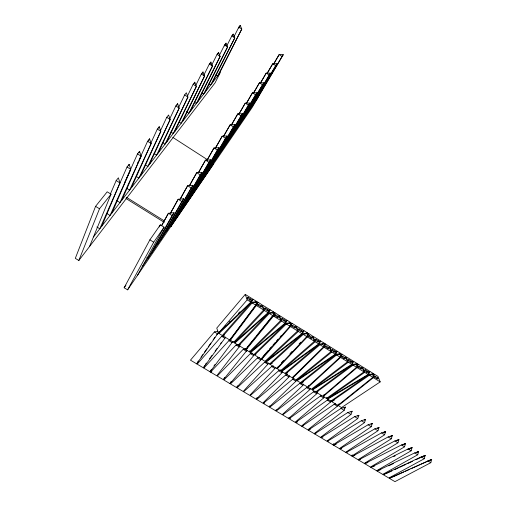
<?xml version="1.0" encoding="UTF-8"?>
<svg xmlns="http://www.w3.org/2000/svg" width="507" height="507" viewBox="0 0 507 507"><rect width="100%" height="100%" fill="white"/><g stroke="black" fill="none" stroke-linecap="round" stroke-linejoin="round"><path stroke-width="0.76" d="M430.804 462.682L431.698 459.38L389.268 478.278L394.947 481.65L430.804 462.682L427.769 460.85M424.27 458.734L425.189 455.438L421.228 456.896L383.153 474.641L388.844 478.025L424.27 458.734L421.228 456.896M417.717 454.773L418.655 451.483L414.663 452.928L377.012 470.997L382.722 474.387L417.717 454.773L414.663 452.928M411.139 450.799L412.102 447.523L408.078 448.949L370.858 467.334L376.581 470.737L411.139 450.799L408.078 448.949M404.542 446.813L405.53 443.543L401.468 444.956L364.679 463.664L370.427 467.08L404.542 446.813L401.468 444.956M397.925 442.814L398.933 439.55L394.839 440.951L358.481 459.988L364.248 463.411L397.925 442.814L394.839 440.951M391.284 438.802L392.317 435.545L388.185 436.933L352.27 456.294L358.05 459.729L391.284 438.802L388.185 436.933M384.617 434.778L385.675 431.527L381.511 432.896L346.034 452.593L351.833 456.034L384.617 434.778L381.511 432.896M377.93 430.735L379.014 427.49L374.819 428.852L339.785 448.879L345.603 452.333L377.93 430.735L374.819 428.852M371.225 426.685L372.328 423.446L368.095 424.79L333.511 445.152L339.348 448.619L371.225 426.685L368.095 424.79M364.495 422.616L365.623 419.39L361.358 420.721L327.218 441.413L333.074 444.893L364.495 422.616L361.358 420.721M351.833 456.034L352.264 454.811M372.829 377.341L374.033 373.963L369.388 375.218L331.489 401.5L337.865 405.359L372.829 377.341L369.388 375.218M338.34 405.644L373.342 377.658L374.546 374.28L377.969 376.39L380.206 381.891L341.522 407.571L338.34 405.644L339.075 403.73M357.739 418.535L358.893 415.315L354.596 416.634L320.912 437.661L326.781 441.153L357.739 418.535L354.596 416.634M371.371 374.85L373.304 373.513L369.876 371.39L368.652 374.768L330.811 401.094L327.611 399.161L328.118 397.887M368.139 374.451L369.362 371.073L362.486 366.827L364.685 372.322L368.139 374.451L327.129 398.87L326.578 397.406M350.964 414.441L352.143 411.228L347.808 412.533L314.581 433.903L320.468 437.402L350.964 414.441L347.808 412.533M333.074 444.893L333.53 443.669M344.171 410.334L345.368 407.127L340.996 408.414L308.231 430.132L314.137 433.637L344.171 410.334L340.996 408.414M323.251 396.518L357.036 367.6L358.303 364.241L361.751 366.371L363.956 371.872L326.451 398.458L323.251 396.518L324.011 394.611M356.516 367.283L357.784 363.925L353.043 365.141L316.343 392.348L322.769 396.233L356.516 367.283L353.043 365.141M335.634 403.864L334.17 404.288L301.861 426.343L307.787 429.866L337.345 406.208L337.839 404.935M351.788 364.362L353.075 361.016L346.142 356.732L348.309 362.22L351.788 364.362L311.951 389.693L348.309 362.22M355.147 364.882L357.055 363.468L353.594 361.333L352.308 364.685L315.658 391.93L312.439 389.984L312.965 388.717M89.517 246.554L111.033 194.2L107.192 191.811L95.576 206.349L75.302 258.367L78.826 260.49L215.076 82.85L220.311 72.495L93.453 236.972M328.789 399.725L327.313 400.15L295.473 422.546L301.418 426.083L330.501 402.076L331.001 400.803M78.826 260.49L99.499 208.77L111.033 194.2M321.926 395.574L320.437 395.992L289.06 418.744L295.023 422.287L323.637 397.925L324.144 396.658M340.07 357.137L341.407 353.804L336.572 354.982L301.082 383.121L307.553 387.031L340.07 357.137L336.572 354.982M308.041 387.329L340.59 357.46L341.927 354.127L345.406 356.275L347.568 361.764L311.266 389.281L308.041 387.329L308.839 385.434M338.822 354.805L340.666 353.347L337.18 351.193L335.83 354.52L300.391 382.703L297.146 380.744L297.698 379.483M335.304 354.197L336.654 350.869L329.664 346.554L331.793 352.035L335.304 354.197L296.658 380.446L297.21 379.192M315.791 391.208L313.535 391.822L282.633 414.922L288.616 418.478L316.748 393.762L317.268 392.494M101.869 226.065L119.95 182.932L118.385 177.818L116.179 180.574L110.279 194.244M308.883 387.031L306.608 387.64L276.182 411.088L282.184 414.656L309.834 389.585L310.36 388.318M128.556 165.77L129.158 164.331L130.73 169.319L112.066 212.845M323.491 346.915L324.892 343.6L319.961 344.741L285.707 373.824L292.228 377.772L323.491 346.915L319.961 344.741M292.716 378.064L324.017 347.238L325.418 343.93L328.923 346.091L331.052 351.579L295.974 380.028L292.716 378.064L293.553 376.181M288.616 418.478L289.129 417.274M301.95 382.842L299.662 383.438L269.711 407.248L275.732 410.822L302.894 385.39L303.433 384.135M318.681 343.949L320.107 340.647L313.06 336.293L315.151 341.769L318.681 343.949L281.252 371.137L280.732 369.679M322.332 344.671L324.144 343.144L320.633 340.97L319.214 344.278L285.016 373.406L281.746 371.428L282.602 369.552M138.924 152.778L139.552 151.333L141.123 156.194L121.921 200.062M294.009 378.887L292.691 379.223L263.222 403.388L269.261 406.975L295.936 381.188L296.76 379.299M129.158 164.331L127.035 166.987L99.784 228.765L96.881 226.984M148.627 140.946L149.571 138.798L151.143 143.538L131.459 187.698M275.732 410.822L276.264 409.624M124.335 183.293L125.299 181.138M125.939 179.706L137.505 153.894L139.552 151.333M158.602 128.132L159.249 126.693L160.82 131.319L140.692 175.726M306.773 336.604L308.243 333.314L303.218 334.411L270.218 364.463L276.79 368.437L306.773 336.604L303.218 334.411M287.691 374.502L285.695 374.996L256.713 399.522L262.772 403.122L288.952 376.967L289.51 375.712M277.285 368.735L307.305 336.933L308.776 333.644L312.306 335.83L314.397 341.306L280.561 370.712L277.285 368.735L278.438 366.238M301.931 333.619L303.42 330.336L296.31 325.944L298.363 331.42L301.931 333.619L265.731 361.751L266.327 360.509M269.261 406.975L269.8 405.784M306.329 333.91L307.489 332.852L303.947 330.665L302.464 333.948L269.521 364.039L266.226 362.049L267.119 360.185M137.758 162.874L138.417 161.429M139.07 159.99L147.594 141.269L149.571 138.798M280.016 370.427L278.673 370.756L250.185 395.644L256.257 399.25L281.943 372.734L282.513 371.485M149.628 164.135L170.162 119.519L168.59 115L166.752 117.307L160.402 130.869M150.763 143.316L157.341 129.076L159.249 126.693M176.968 105.133L177.627 103.701L179.186 108.111L158.292 152.905M276.79 368.437L277.367 367.188M273.66 366.016L271.632 366.504L243.633 391.746L249.729 395.371L274.914 368.481L275.491 367.239M194.137 83.623L194.808 82.204L196.361 86.418L174.833 131.459M166.689 142.017L187.92 97.09L186.361 92.775L184.637 94.936L178.882 106.926M289.922 326.21L291.455 322.946L286.335 323.998L254.615 355.027L261.232 359.032L289.922 326.21L286.335 323.998M256.257 399.25L257.093 397.469M261.732 359.33L290.46 326.54L291.994 323.282L295.556 325.481L297.609 330.951L265.034 361.326L261.732 359.33L263.234 356.231L268.368 350.343M169.737 118.803L175.84 105.931L177.627 103.701M266.606 361.751L264.565 362.232L237.061 387.842L243.176 391.48L267.854 364.222L268.444 362.974M202.312 73.388L202.99 71.975L204.536 76.094L182.735 121.211M249.59 350.838L250.09 352.295L285.035 323.2L286.594 319.942L279.427 315.519L278.337 316.628M289.579 323.567L290.701 322.484L287.127 320.272L285.574 323.529L253.912 354.602L250.591 352.593L251.516 350.743M209.885 64.186L210.912 62.063L212.458 66.094L190.404 111.267M187.324 96.298L193.142 84.295L194.808 82.204M259.533 357.473L257.474 357.948L230.463 383.926L236.598 387.57L260.775 359.938L261.675 358.081M217.547 54.585L218.587 52.455L220.127 56.404L197.857 101.609M195.841 85.296L201.374 73.997L202.99 71.975M224.633 45.985L226.033 43.146L227.567 47.012L205.094 92.223M203.763 75.321L209.347 64.021L210.912 62.063M232.548 35.534L233.252 34.115L234.779 37.898L212.129 83.104M236.598 387.57L237.479 385.802M272.931 315.728L274.534 312.496L269.312 313.503L238.892 345.521L245.559 349.557L272.931 315.728L269.312 313.503M252.435 353.183L250.357 353.645L223.853 379.997L230.007 383.653L253.671 355.648L254.286 354.412M246.06 349.855L273.469 316.064L275.073 312.825L278.666 315.05L280.682 320.513L249.387 351.871L246.06 349.855L247.625 346.775L254.977 337.681M211.799 64.94L217.072 54.357L218.587 52.455M238.841 28.183L240.255 25.35L241.776 29.064L218.967 74.237M219.252 55.561L224.563 44.984L226.033 43.146M272.677 313.168L273.774 312.02L270.174 309.796L268.545 313.028L238.182 345.096L234.836 343.074L235.799 341.23M268.007 312.692L269.629 309.466L262.404 305.005L264.381 310.461L268.007 312.692L234.335 342.77L233.841 341.312M226.838 45.757L231.826 35.902L233.252 34.115M230.007 383.653L231.192 381.302M247.403 348.417L243.221 349.329L217.218 376.055L223.391 379.724L247.169 350.109M233.86 36.922L238.873 27.08L240.255 25.35M245.559 349.557L246.187 348.322M223.391 379.724L224.601 377.379M238.163 344.551L236.053 345.001L210.563 372.1L216.755 375.782L240.02 345.793M255.794 305.163L257.474 301.957L252.15 302.913L223.048 335.945L229.766 340.007L255.794 305.163L252.15 302.913M230.273 340.311L256.339 305.499L258.019 302.292L261.637 304.53L263.608 309.986L233.626 342.339L230.273 340.311L231.895 337.25L258.019 302.292M230.989 340.216L228.866 340.66L203.884 368.133L210.094 371.827L232.859 341.458M250.832 302.102L252.524 298.896L245.242 294.402L216.762 328.086L218.454 333.169L250.832 302.102L247.175 299.846L245.242 294.402M255.655 302.66L256.7 301.481L253.075 299.238L251.377 302.438L222.332 335.514L218.961 333.473L220.292 331.039M229.766 340.007L230.742 338.169M210.094 371.827L211.343 369.495M255.496 101.216L282.031 56.473L279.18 54.534L273.596 64.11L279.18 54.534L283.274 54.674L252.15 107.465L127.599 289.846L124.152 287.767L149.876 239.836L160.332 224.855L164.078 227.18L137.353 275.567M223.79 335.862L221.648 336.299L197.185 364.153L203.415 367.86L225.666 337.111M159.204 226.94L160.332 224.855M203.415 367.86L204.682 365.534M161.619 225.729L168.419 213.263L174.072 212.718L151.783 252.765M127.599 289.846L153.703 242.2L164.078 227.18M218.01 331.21L214.41 331.927L190.467 360.16L196.716 363.874L218.783 332.136M170.625 213.022L178.198 199.245L183.705 198.776L161.011 239.285M180.435 198.731L187.634 185.733L192.996 185.328L169.927 226.255M196.716 363.874L198.319 360.978M161.505 225.729L168.419 213.263L172.107 215.564L174.072 212.718M170.523 212.997L178.198 199.245L181.81 201.52L157.354 244.621M189.422 185.809L196.729 172.691L201.963 172.348L178.559 213.637M198.611 172.418L205.519 160.098L210.627 159.819L186.925 201.418M179.972 199.371L187.634 185.733L191.164 187.977L166.397 231.414M172.107 215.564L148.012 258.285L146.872 257.588M189.365 185.733L196.729 172.691L200.195 174.909L175.143 218.631L173.85 217.826M207.021 160.332L214.005 147.936L218.992 147.708L195.024 189.58M198.573 172.329L205.519 160.098L208.916 162.291L183.61 206.26M171.588 225.438L170.967 226.528L213.713 163.748M215.266 148.443L222.212 136.174L227.085 135.996L202.876 178.109M223.524 136.44L230.153 124.798L234.906 124.671L210.487 166.98M207.002 160.218L214.005 147.936L217.345 150.097L191.811 194.27M231.547 124.792L237.834 113.79L242.485 113.707L217.877 156.188M215.152 148.507L222.212 136.174L225.488 138.31L199.764 182.653M223.536 136.307L230.153 124.798L233.366 126.908L207.471 171.391M246.598 103.016L252.473 92.806L256.929 92.806L232.01 135.534M231.566 124.646L237.834 113.79L240.99 115.875L214.949 160.465M253.551 93.028L259.457 82.793L263.817 82.837L238.778 125.647M246.548 103.01L252.473 92.806L255.522 94.841L229.246 139.564M260.693 82.654L266.232 73.09L270.497 73.166L245.35 116.04M253.513 93.003L259.457 82.793L262.455 84.802L236.091 129.564M225.045 145.705L249.818 103.092L245.268 103.13L238.974 114.005L245.268 103.13L248.373 105.19L222.205 149.863M267.24 73.242L272.804 63.673L276.98 63.781L251.745 106.698M260.661 82.622L266.232 73.09L269.179 75.074L242.745 119.848M267.221 73.204L272.804 63.673L275.7 65.637L249.21 110.399M142.245 266.701L257.962 97.61M181.81 201.52L183.705 198.776M191.164 187.977L192.996 185.328M200.195 174.909L201.963 172.348M208.916 162.291L210.627 159.819M217.345 150.097L218.992 147.708M225.488 138.31L227.085 135.996M233.366 126.908L234.906 124.671M240.99 115.875L242.485 113.707M248.373 105.19L249.818 103.092M255.522 94.841L256.929 92.806M262.455 84.802L263.817 82.837M269.179 75.074L270.497 73.166M275.7 65.637L276.98 63.781M282.031 56.473L283.274 54.674M124.152 287.767L125.939 285.181M201.019 357.143L202.819 354.583M204.613 352.023L206.862 348.829M208.212 346.908L210.906 343.074M213.155 339.874L214.955 337.313M216.749 334.759L218.099 332.839M205.455 364.318L206.381 363.056M209.606 358.639L211.907 355.483M215.133 351.059L216.977 348.537M220.659 343.486L221.578 342.225M255.61 304.454L257.474 301.957M214.011 365.794L214.955 364.546M273.558 313.706L274.534 312.496L273.438 313.637M255.959 336.471L275.073 312.825M247.023 298.857L248.196 297.495L250.743 299.073A0.646 0.539 40.5 0 1 251.035 299.891A0.646 0.539 40.5 0 1 250.236 300.03L247.682 298.452A0.646 0.539 40 0 1 247.391 297.634A0.646 0.539 40 0 1 248.196 297.495M218.454 333.169L247.175 299.846M249.564 300.423L250.743 299.073M269.394 349.171L271.454 346.813M272.994 345.052L275.048 342.694M276.588 340.932L278.128 339.164M280.181 336.813L281.208 335.634M289.941 325.633L291.994 323.282M257.816 305.246L258.621 304.358L261.156 305.924A0.646 0.539 42.2 0 1 261.454 306.741A0.646 0.539 42.2 0 1 260.661 306.887L258.12 305.322A0.646 0.539 41.8 0 1 257.822 304.504A0.646 0.539 41.8 0 1 258.621 304.358M260.351 306.811L261.156 305.924M264.534 308.966L265.351 308.085L267.88 309.65A0.64 0.539 43.3 0 1 268.178 310.468A0.64 0.539 43.3 0 1 267.392 310.62L264.857 309.055A0.64 0.539 42.9 0 1 264.559 308.237A0.64 0.539 42.9 0 1 265.351 308.085M234.335 342.77L264.381 310.461M267.056 310.525L267.88 309.65M281.41 362.759L283.559 360.477M289.998 353.626L292.14 351.338M299.117 343.917L300.727 342.206M307.166 335.355L308.776 333.644M274.439 316.191L275.694 314.898L278.21 316.45A0.64 0.532 44.9 0 1 278.514 317.274A0.64 0.532 44.9 0 1 277.735 317.426L275.212 315.867A0.64 0.532 44.5 0 1 274.914 315.05A0.64 0.532 44.5 0 1 275.694 314.898M276.949 317.743L278.21 316.45M281.087 319.873L282.367 318.592L284.871 320.145A0.64 0.532 45.9 0 1 285.175 320.963A0.64 0.532 45.9 0 1 284.408 321.121L281.892 319.568A0.64 0.532 45.5 0 1 281.588 318.751A0.64 0.532 45.5 0 1 282.367 318.592M250.09 352.295L281.442 320.982L279.427 315.519M284.015 320.994L284.871 320.145M323.739 345.59L325.418 343.93M224.614 326.597L225.748 325.507M229.164 322.218L230.305 321.127M238.271 313.465L239.982 311.824M250.794 301.424L253.075 299.238M218.961 333.473L251.377 302.438L256.7 301.481M291.759 326.191L292.628 325.355L295.131 326.895A0.64 0.526 47.5 0 1 295.435 327.718A0.64 0.526 47.5 0 1 294.675 327.877L292.171 326.331A0.64 0.526 47.1 0 1 291.867 325.513A0.64 0.526 47.1 0 1 292.628 325.355M294.25 327.725L295.131 326.895M298.357 329.842L299.238 329.011L301.728 330.551A0.64 0.526 48.3 0 1 302.039 331.369A0.64 0.526 48.3 0 1 301.278 331.534L298.788 329.994A0.64 0.526 48 0 1 298.484 329.176A0.64 0.526 48 0 1 299.238 329.011M265.731 361.751L298.363 331.42M300.841 331.375L301.728 330.551M340.184 355.737L341.927 354.127M267.842 311.881L270.174 309.796M234.836 343.074L268.545 313.028L273.774 312.02M308.522 336.534L309.428 335.723L311.906 337.25A0.64 0.52 49.8 0 1 312.217 338.074A0.64 0.52 49.8 0 1 311.469 338.239L308.991 336.711A0.64 0.526 49.4 0 1 308.674 335.888A0.64 0.526 49.4 0 1 309.428 335.723M310.538 338.461L311.906 337.25M315.056 340.146L315.975 339.348L318.447 340.875A0.64 0.52 50.6 0 1 318.764 341.693A0.64 0.52 50.6 0 1 318.016 341.864L315.544 340.336A0.64 0.52 50.2 0 1 315.234 339.519A0.64 0.52 50.2 0 1 315.975 339.348M281.252 371.137L315.151 341.769M317.059 342.067L318.447 340.875M356.522 365.775L358.303 364.241M285.923 321.28L287.127 320.272M325.152 346.794L326.09 346.008L328.542 347.523A0.64 0.52 51.8 0 1 328.866 348.347A0.64 0.52 51.8 0 1 328.13 348.518L325.671 347.003A0.64 0.52 51.5 0 1 325.355 346.18A0.64 0.52 51.5 0 1 326.09 346.008M250.591 352.593L285.574 323.529L290.701 322.484M327.129 348.696L328.542 347.523M331.153 350.762L332.579 349.602L335.026 351.11A0.64 0.513 52.5 0 1 335.349 351.934A0.64 0.513 52.5 0 1 334.62 352.112L332.167 350.597A0.64 0.513 52.3 0 1 331.851 349.773A0.64 0.513 52.3 0 1 332.579 349.602M296.658 380.446L331.793 352.035M372.708 375.763L374.546 374.28M333.593 352.264L335.026 351.11M344.139 408.091L345.368 407.127L344.05 408.002M302.723 331.622L303.947 330.665M341.642 356.966L342.612 356.212L345.052 357.714A0.64 0.513 53.7 0 1 345.375 358.538A0.64 0.513 53.7 0 1 344.652 358.715L342.212 357.213A0.64 0.513 53.4 0 1 341.889 356.389A0.64 0.513 53.4 0 1 342.612 356.212M266.226 362.049L302.464 333.948L307.489 332.852M343.588 358.848L345.052 357.714M348.062 360.515L349.05 359.767L351.478 361.269A0.634 0.507 54.3 0 1 351.801 362.093A0.634 0.507 54.3 0 1 351.091 362.271L348.658 360.769A0.634 0.507 54.1 0 1 348.328 359.945A0.634 0.507 54.1 0 1 349.05 359.767M349.995 362.385L351.478 361.269M319.366 341.895L320.633 340.97M357.999 367.062L359.007 366.333L361.421 367.822A0.64 0.507 55.3 0 1 361.751 368.646A0.64 0.507 55.3 0 1 361.047 368.83L358.626 367.341A0.64 0.507 55.1 0 1 358.297 366.517A0.64 0.507 55.1 0 1 359.007 366.333M281.746 371.428L319.214 344.278L324.144 343.144M360.414 368.551L361.421 367.822M364.368 370.579L365.382 369.857L367.79 371.339A0.634 0.501 55.9 0 1 368.126 372.163A0.634 0.501 55.9 0 1 367.423 372.353L365.008 370.864A0.634 0.501 55.7 0 1 364.679 370.04A0.634 0.501 55.7 0 1 365.382 369.857M327.129 398.87L364.685 372.322M366.257 372.423L367.79 371.339M335.894 352.073L337.18 351.193M374.229 377.075L375.269 376.371L377.664 377.848A0.64 0.501 56.8 0 1 378 378.672A0.64 0.501 56.8 0 1 377.309 378.868L374.907 377.385A0.64 0.501 56.6 0 1 374.572 376.562A0.64 0.501 56.6 0 1 375.269 376.371M297.146 380.744L335.83 354.52L340.666 353.347M376.625 378.552L377.664 377.848M377.721 428.364L379.014 427.49L377.658 428.263M383.71 432.813L385.675 431.527L383.615 432.661M352.264 362.182L353.594 361.333M350.831 412.071L352.143 411.228M390.986 436.388L392.317 435.545L390.232 436.66M312.439 389.984L352.308 364.685L357.055 363.468M357.562 416.139L358.893 415.315M397.583 440.38L398.933 439.55L396.176 440.989M364.273 420.202L365.623 419.39M368.532 372.201L369.876 371.39M404.193 444.341L405.53 443.543L402.742 444.956M327.611 399.161L368.652 374.768L373.304 373.513M370.966 424.245L372.328 423.446M409.396 449.101L412.102 447.523L407.869 449.608M416.602 452.65L418.655 451.483L416.513 452.51M423.104 456.585L425.189 455.438L421.647 457.086M428.257 461.224L431.698 459.38L420.962 464.235M393.768 456.56L395.175 455.863M388.698 465.832L393.692 463.442M386.961 473.227L391.917 470.921M394.75 469.602L398.287 467.955M399.706 467.296L406.075 464.336M407.489 463.677L412.445 461.37M415.987 459.722L420.233 457.745M393.052 476.853L403.787 471.998M405.22 471.352L409.51 469.412M410.943 468.766L419.53 464.881M389.268 478.278L392.424 477.087M383.153 474.641L386.328 473.462M377.012 470.997L380.852 469.59M370.858 467.334L374.724 465.946M364.679 463.664L367.93 462.517M358.481 459.988L360.445 459.304M352.27 456.294L354.906 455.387M346.034 452.593L347.365 452.143M339.785 448.879L341.794 448.207M333.511 445.152L336.211 444.271M327.218 441.413L328.58 440.976M320.912 437.661L322.965 437.015M314.581 433.903L315.956 433.472M308.231 430.132L310.316 429.492M301.861 426.343L303.262 425.924M295.473 422.546L297.584 421.925M289.06 418.744L290.479 418.332M331.489 401.5L332.96 401.081M330.811 401.094L334.5 400.042M315.658 391.93L317.914 391.315M316.343 392.348L317.845 391.936M263.222 403.388L264.686 402.995M300.391 382.703L303.452 381.91M285.016 373.406L287.684 372.746M285.707 373.824L287.044 373.494M269.521 364.039L272.234 363.399M210.563 372.1L211.888 371.796M253.912 354.602L255.984 354.133M238.182 345.096L240.286 344.64M222.332 335.514L224.474 335.076M214.41 331.927L217.782 333.961M221.648 336.299L225.007 338.327M228.866 340.66L232.212 342.681M236.053 345.001L239.386 347.016M243.221 349.329L246.541 351.338M250.357 353.645L253.671 355.648M257.474 357.948L260.775 359.938M264.565 362.232L267.854 364.222M271.632 366.504L274.914 368.481M278.673 370.756L281.943 372.734M285.695 374.996L288.952 376.967M292.691 379.223L295.936 381.188M299.662 383.438L302.894 385.39M306.608 387.64L309.834 389.585M313.535 391.822L316.748 393.762M320.437 395.992L323.637 397.925M327.313 400.15L330.501 402.076M334.17 404.288L337.345 406.208M95.576 206.349L99.499 208.77M149.876 239.836L153.703 242.2M256.339 305.499L263.608 309.986M273.469 316.064L280.682 320.513M281.442 320.982L285.035 323.2M290.46 326.54L297.609 330.951M307.305 336.933L314.397 341.306M324.017 347.238L331.052 351.579M340.59 357.46L347.568 361.764M357.036 367.6L363.956 371.872M373.342 377.658L380.206 381.891M106.635 213.346L110.051 215.45L130.73 169.319L127.035 166.987M125.97 198.497L164.249 222.345M116.623 200.499L119.975 202.585L141.123 156.194L137.505 153.894M126.946 188.49L129.577 190.138L151.143 143.538L147.594 141.269M126.458 197.305L164.287 220.887M116.179 180.574L119.95 182.932M136.282 176.461L138.867 178.09L160.82 131.319L157.341 129.076M145.325 164.813L147.867 166.423L170.162 119.519L166.752 117.307M154.09 153.532L156.581 155.123L179.186 108.111L175.84 105.931M162.582 142.594L165.029 144.165L187.92 97.09L184.637 94.936M170.815 131.991L173.223 133.544L196.361 86.418L193.142 84.295M172.805 137.391L207.775 159.92M179.396 122.086L181.17 123.239L204.536 76.094L201.374 73.997M186.557 111.711L188.889 113.232L212.458 66.094L209.347 64.021M194.663 102.389L196.38 103.517L220.127 56.404L217.072 54.357M201.97 92.965L203.662 94.08L227.567 47.012L224.563 44.984M209.068 83.807L210.735 84.91L234.779 37.898L231.826 35.902M215.976 74.897L217.611 75.993L241.776 29.064L238.873 27.08"/></g></svg>
